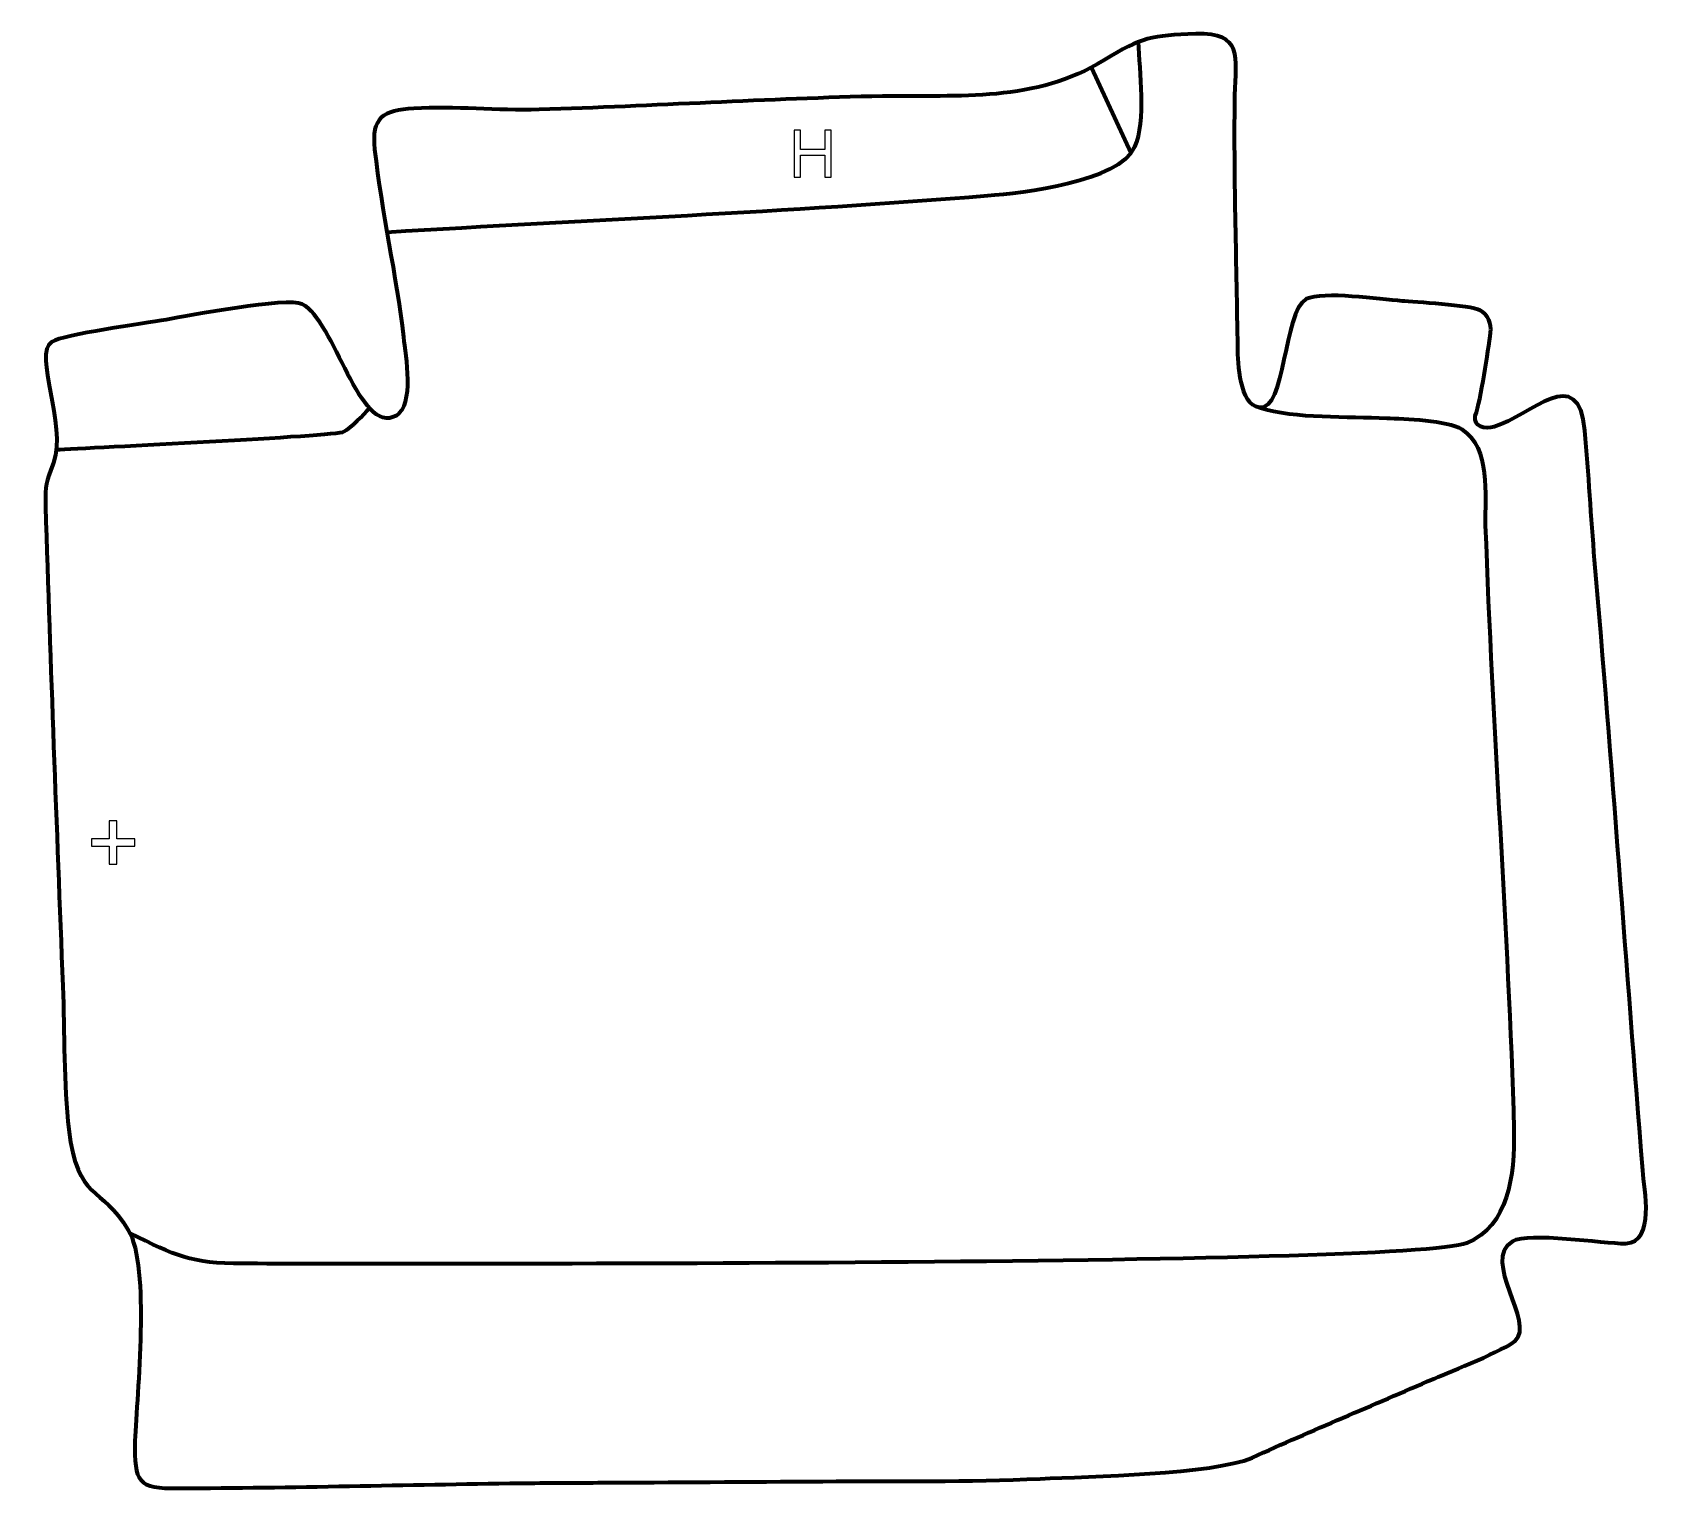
# Model space of a CAD drawing. Header units: millimetres. Extents: x 1009 to 1635, y 121 to 683.
import ezdxf

# ---------------------------------------------------------------- set-up
doc = ezdxf.new("R2010")
doc.units = ezdxf.units.MM
doc.header["$MEASUREMENT"] = 0
doc.layers.add('layer 2', color=7, linetype='Continuous')
doc.layers.add('layer 3', color=7, linetype='Continuous')

msp = doc.modelspace()

# ---------------------------------------------------------------- linework, layer by layer
at = {"layer": 'layer 2', "color": 142, "lineweight": 158}
for points, knots in [([(1145.4421, 605.5355), (1222.5659, 610.2091), (1300.1937, 613.3986), (1377.1679, 619.6009), (1377.1679, 619.6009), (1390.6515, 620.6873), (1427.8595, 624.9871), (1433.9227, 638.3845), (1433.9227, 638.3845), (1438.4635, 648.4179), (1435.7549, 667.4672), (1435.308, 678.8725)], [0, 0, 0, 0, 0.25, 0.25, 0.25, 0.25, 0.5, 0.5, 0.5, 0.5, 1, 1, 1, 1]), ([(1017.9349, 521.6735), (1030.701, 522.377), (1125.8414, 526.934), (1128.8219, 528.5798), (1128.8219, 528.5798), (1131.7522, 530.1978), (1136.3089, 535.0891), (1138.7236, 537.6484)], [0, 0, 0, 0, 0.33333333, 0.33333333, 0.33333333, 0.33333333, 1, 1, 1, 1]), ([(1481.9174, 537.8638), (1496.0452, 533.5269), (1515.9523, 534.5593), (1531.0705, 533.8299), (1531.0705, 533.8299), (1537.672, 533.5114), (1554.5921, 533.0731), (1560.0134, 529.5509), (1560.0134, 529.5509), (1571.3458, 522.1882), (1568.836, 504.2124), (1569.1084, 492.4521), (1569.1084, 492.4521), (1571.7718, 414.7624), (1577.9005, 337.2554), (1580.1534, 259.5367), (1580.1534, 259.5367), (1580.3041, 241.2706), (1578.2235, 222.3856), (1561.8807, 215.6709), (1561.8807, 215.6709), (1539.7191, 206.5661), (1139.6118, 207.6965), (1089.8446, 207.7691), (1089.8446, 207.7691), (1069.759, 207.7984), (1063.8334, 210.7997), (1046.3072, 219.5271)], [0, 0, 0, 0, 0.125, 0.125, 0.125, 0.125, 0.25, 0.25, 0.25, 0.25, 0.375, 0.375, 0.375, 0.375, 0.5, 0.5, 0.5, 0.5, 0.625, 0.625, 0.625, 0.625, 0.75, 0.75, 0.75, 0.75, 1, 1, 1, 1])]:
    msp.add_open_spline(points, degree=3, knots=knots, dxfattribs=at)
msp.add_open_spline([(1417.2128, 669.04), (1417.2128, 669.04), (1432.5138, 635.9962), (1432.5138, 635.9962)], degree=3, dxfattribs=at)
at = {"layer": 'layer 2', "color": 142}
for points in [[(1302.5599, 626.6772), (1302.5599, 626.6772), (1302.5599, 644.8636), (1302.5599, 644.8636), (1302.5599, 644.8636), (1302.5599, 644.8636), (1304.9729, 644.8636), (1304.9729, 644.8636), (1304.9729, 644.8636), (1304.9729, 644.8636), (1304.9729, 637.3706), (1304.9729, 637.3706), (1304.9729, 637.3706), (1304.9729, 637.3706), (1314.3709, 637.3706), (1314.3709, 637.3706), (1314.3709, 637.3706), (1314.3709, 637.3706), (1314.3709, 644.8636), (1314.3709, 644.8636), (1314.3709, 644.8636), (1314.3709, 644.8636), (1316.7839, 644.8636), (1316.7839, 644.8636), (1316.7839, 644.8636), (1316.7839, 644.8636), (1316.7839, 626.6772), (1316.7839, 626.6772), (1316.7839, 626.6772), (1316.7839, 626.6772), (1314.3709, 626.6772), (1314.3709, 626.6772), (1314.3709, 626.6772), (1314.3709, 626.6772), (1314.3709, 635.237), (1314.3709, 635.237), (1314.3709, 635.237), (1314.3709, 635.237), (1304.9729, 635.237), (1304.9729, 635.237), (1304.9729, 635.237), (1304.9729, 635.237), (1304.9729, 626.6772), (1304.9729, 626.6772), (1304.9729, 626.6772), (1304.9729, 626.6772), (1302.5599, 626.6772), (1302.5599, 626.6772)], [(1038.3332, 361.7853), (1038.3332, 361.7853), (1038.3332, 368.6998), (1038.3332, 368.6998), (1038.3332, 368.6998), (1038.3332, 368.6998), (1031.4541, 368.6998), (1031.4541, 368.6998), (1031.4541, 368.6998), (1031.4541, 368.6998), (1031.4541, 371.5926), (1031.4541, 371.5926), (1031.4541, 371.5926), (1031.4541, 371.5926), (1038.3332, 371.5926), (1038.3332, 371.5926), (1038.3332, 371.5926), (1038.3332, 371.5926), (1038.3332, 378.4717), (1038.3332, 378.4717), (1038.3332, 378.4717), (1038.3332, 378.4717), (1041.2613, 378.4717), (1041.2613, 378.4717), (1041.2613, 378.4717), (1041.2613, 378.4717), (1041.2613, 371.5926), (1041.2613, 371.5926), (1041.2613, 371.5926), (1041.2613, 371.5926), (1048.1405, 371.5926), (1048.1405, 371.5926), (1048.1405, 371.5926), (1048.1405, 371.5926), (1048.1405, 368.6998), (1048.1405, 368.6998), (1048.1405, 368.6998), (1048.1405, 368.6998), (1041.2613, 368.6998), (1041.2613, 368.6998), (1041.2613, 368.6998), (1041.2613, 368.6998), (1041.2613, 361.7853), (1041.2613, 361.7853), (1041.2613, 361.7853), (1041.2613, 361.7853), (1038.3332, 361.7853), (1038.3332, 361.7853)]]:
    msp.add_open_spline(points, degree=3, knots=[0, 0, 0, 0, 0.07692308, 0.07692308, 0.07692308, 0.07692308, 0.15384615, 0.15384615, 0.15384615, 0.15384615, 0.23076923, 0.23076923, 0.23076923, 0.23076923, 0.30769231, 0.30769231, 0.30769231, 0.30769231, 0.38461538, 0.38461538, 0.38461538, 0.38461538, 0.46153846, 0.46153846, 0.46153846, 0.46153846, 0.53846154, 0.53846154, 0.53846154, 0.53846154, 0.61538462, 0.61538462, 0.61538462, 0.61538462, 0.69230769, 0.69230769, 0.69230769, 0.69230769, 0.76923077, 0.76923077, 0.76923077, 0.76923077, 0.84615385, 0.84615385, 0.84615385, 0.84615385, 1, 1, 1, 1], dxfattribs=at)
at = {"layer": 'layer 3', "color": 242, "lineweight": 158}
msp.add_open_spline([(1196.896, 123.1407), (1152.965, 122.4976), (1108.9301, 121.3565), (1065.0073, 121.1286), (1065.0073, 121.1286), (1049.2116, 121.0467), (1047.9949, 123.3359), (1048.2108, 139.4594), (1048.2108, 139.4594), (1048.9757, 157.6869), (1054.2279, 206.3888), (1045.6589, 220.7299), (1045.6589, 220.7299), (1035.1838, 238.2613), (1026.2081, 231.4208), (1022.7088, 259.4394), (1022.7088, 259.4394), (1020.6305, 277.0011), (1021.1212, 296.8482), (1020.4168, 314.7963), (1020.4168, 314.7963), (1018.0066, 376.396), (1015.6096, 438.1095), (1013.7432, 499.7239), (1013.7432, 499.7239), (1013.4566, 509.1837), (1013.8326, 508.109), (1016.8493, 516.5909), (1016.8493, 516.5909), (1022.081, 531.3003), (1008.7049, 558.6386), (1016.149, 563.1878), (1016.149, 563.1878), (1020.9002, 566.0913), (1051.3781, 570.2127), (1060.2358, 571.7386), (1060.2358, 571.7386), (1068.8672, 573.2325), (1107.0921, 580.5642), (1112.7631, 577.7494), (1112.7631, 577.7494), (1125.2384, 571.5572), (1134.9345, 526.7494), (1148.938, 534.7303), (1148.938, 534.7303), (1156.0134, 538.7627), (1152.654, 557.7666), (1151.8289, 564.9543), (1151.8289, 564.9543), (1149.0385, 589.2609), (1143.3357, 613.0436), (1140.6898, 637.4249), (1140.6898, 637.4249), (1139.3762, 649.8983), (1143.8455, 652.3314), (1155.7715, 653.2438), (1155.7715, 653.2438), (1171.5997, 654.1405), (1187.8966, 652.3146), (1204.1736, 652.7682), (1204.1736, 652.7682), (1248.4019, 654.1072), (1292.2641, 656.9784), (1336.614, 657.9609), (1336.614, 657.9609), (1366.2933, 658.3525), (1395.732, 655.4703), (1422.116, 671.8493), (1422.116, 671.8493), (1436.4069, 680.7209), (1440.5235, 681.3965), (1457.4444, 681.9311), (1457.4444, 681.9311), (1475.7224, 682.5086), (1472.8583, 673.1229), (1472.5149, 658.3819), (1472.5149, 658.3819), (1472.5149, 658.3819), (1472.4693, 656.4237), (1472.4693, 656.4237), (1472.4693, 656.4237), (1472.1395, 624.7439), (1473.2333, 592.677), (1473.6209, 560.9395), (1473.6209, 560.9395), (1473.6917, 555.1475), (1474.2625, 538.9394), (1481.9174, 537.8638), (1481.9174, 537.8638), (1492.1203, 536.4302), (1491.0861, 574.6297), (1499.9516, 579.7373), (1499.9516, 579.7373), (1506.7885, 582.8065), (1528.2527, 579.6586), (1536.9891, 578.9418), (1536.9891, 578.9418), (1541.5636, 578.5664), (1563.2259, 577.3669), (1567.1382, 575.3566), (1567.1382, 575.3566), (1570.1714, 573.798), (1571.4833, 570.1403), (1571.1438, 566.8395), (1571.1438, 566.8395), (1570.2347, 559.5842), (1567.3686, 540.8859), (1565.2357, 534.6374), (1565.2357, 534.6374), (1564.3968, 530.3718), (1569.0165, 529.4792), (1572.5342, 530.4901), (1572.5342, 530.4901), (1586.4156, 534.4791), (1605.1434, 555.6598), (1607.5405, 528.9674), (1607.5405, 528.9674), (1608.9811, 512.3892), (1609.8567, 495.6827), (1611.2814, 479), (1611.2814, 479), (1617.9627, 400.5816), (1623.5834, 322.1576), (1629.8212, 243.7192), (1629.8212, 243.7192), (1630.4048, 236.3803), (1634.7627, 216.1719), (1623.2462, 215.5235), (1623.2462, 215.5235), (1614.2391, 215.5519), (1585.7817, 220.1733), (1579.6615, 216.44), (1579.6615, 216.44), (1567.4113, 208.9675), (1588.5555, 184.9486), (1580.6801, 178.018), (1580.6801, 178.018), (1576.6465, 174.4683), (1555.8958, 166.1694), (1549.5855, 163.5236), (1549.5855, 163.5236), (1549.5855, 163.5236), (1549.1307, 163.3329), (1549.1307, 163.3329), (1549.1307, 163.3329), (1525.66, 153.2174), (1502.5362, 143.5267), (1479.2302, 132.9333), (1479.2302, 132.9333), (1463.9409, 126.4874), (1416.4225, 125.6869), (1397.3722, 124.8145), (1397.3722, 124.8145), (1369.8205, 123.5527), (1341.2141, 123.9578), (1313.5393, 123.8011), (1313.5393, 123.8011), (1284.6277, 123.6374), (1255.7161, 123.4737), (1226.8045, 123.31), (1226.8045, 123.31), (1216.835, 123.2536), (1206.8655, 123.1971), (1196.896, 123.1407)], degree=3, knots=[0, 0, 0, 0, 0.02380952, 0.02380952, 0.02380952, 0.02380952, 0.04761905, 0.04761905, 0.04761905, 0.04761905, 0.07142857, 0.07142857, 0.07142857, 0.07142857, 0.0952381, 0.0952381, 0.0952381, 0.0952381, 0.11904762, 0.11904762, 0.11904762, 0.11904762, 0.14285714, 0.14285714, 0.14285714, 0.14285714, 0.16666667, 0.16666667, 0.16666667, 0.16666667, 0.19047619, 0.19047619, 0.19047619, 0.19047619, 0.21428571, 0.21428571, 0.21428571, 0.21428571, 0.23809524, 0.23809524, 0.23809524, 0.23809524, 0.26190476, 0.26190476, 0.26190476, 0.26190476, 0.28571429, 0.28571429, 0.28571429, 0.28571429, 0.30952381, 0.30952381, 0.30952381, 0.30952381, 0.33333333, 0.33333333, 0.33333333, 0.33333333, 0.35714286, 0.35714286, 0.35714286, 0.35714286, 0.38095238, 0.38095238, 0.38095238, 0.38095238, 0.4047619, 0.4047619, 0.4047619, 0.4047619, 0.42857143, 0.42857143, 0.42857143, 0.42857143, 0.45238095, 0.45238095, 0.45238095, 0.45238095, 0.47619048, 0.47619048, 0.47619048, 0.47619048, 0.5, 0.5, 0.5, 0.5, 0.52380952, 0.52380952, 0.52380952, 0.52380952, 0.54761905, 0.54761905, 0.54761905, 0.54761905, 0.57142857, 0.57142857, 0.57142857, 0.57142857, 0.5952381, 0.5952381, 0.5952381, 0.5952381, 0.61904762, 0.61904762, 0.61904762, 0.61904762, 0.64285714, 0.64285714, 0.64285714, 0.64285714, 0.66666667, 0.66666667, 0.66666667, 0.66666667, 0.69047619, 0.69047619, 0.69047619, 0.69047619, 0.71428571, 0.71428571, 0.71428571, 0.71428571, 0.73809524, 0.73809524, 0.73809524, 0.73809524, 0.76190476, 0.76190476, 0.76190476, 0.76190476, 0.78571429, 0.78571429, 0.78571429, 0.78571429, 0.80952381, 0.80952381, 0.80952381, 0.80952381, 0.83333333, 0.83333333, 0.83333333, 0.83333333, 0.85714286, 0.85714286, 0.85714286, 0.85714286, 0.88095238, 0.88095238, 0.88095238, 0.88095238, 0.9047619, 0.9047619, 0.9047619, 0.9047619, 0.92857143, 0.92857143, 0.92857143, 0.92857143, 0.95238095, 0.95238095, 0.95238095, 0.95238095, 1, 1, 1, 1], dxfattribs=at)

doc.saveas('drawing.dxf')
